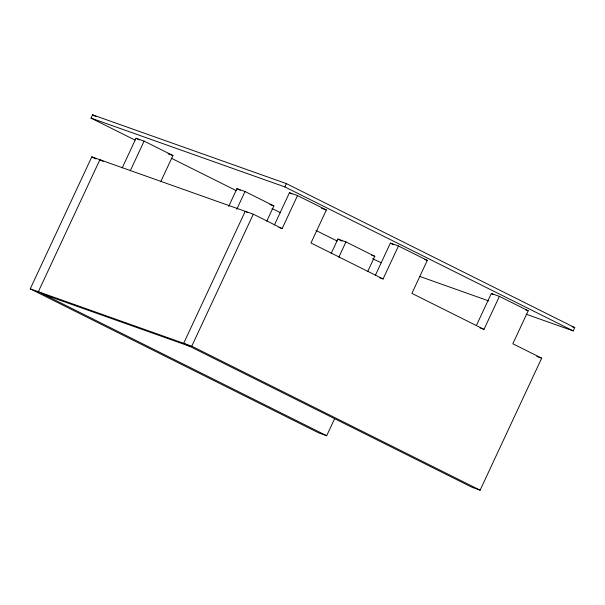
<?xml version="1.0" encoding="UTF-8"?>
<svg xmlns="http://www.w3.org/2000/svg" width="605" height="605" viewBox="0 0 605 605"><rect width="100%" height="100%" fill="white"/><g stroke="black" fill="none" stroke-linecap="round" stroke-linejoin="round"><path stroke-width="0.91" d="M135.013 140.088L91.037 118.126L92.58 114.829L286.384 183.618L574.75 327.607L573.215 330.905L526.093 314.184M334.633 418.683L326.692 435.713L318.616 432.847L30.25 288.857L91.801 156.861L253.306 214.185L282.142 228.584L297.531 195.581L326.367 209.98L310.978 242.983L383.071 278.981L398.461 245.978L427.296 260.377L411.907 293.38L484 329.377L499.39 296.374L528.226 310.773L512.836 343.776L541.672 358.175L480.12 490.171L472.044 487.305L183.678 343.315L245.229 211.319L247.702 212.552M122.218 167.872L136.027 138.258L144.103 141.124L172.939 155.523L160.711 181.757M130.294 170.739L144.103 141.124M228.667 206.426L236.956 188.654L245.033 191.52L273.868 205.919L266.767 221.15M236.744 209.292L245.033 191.52M30.25 288.857L191.755 346.181L253.306 214.185M91.037 118.126L284.842 186.915L286.384 183.618M274.458 224.871L289.455 192.715L297.531 195.581M331.177 253.434L337.885 239.051L345.962 241.917L374.798 256.316L367.696 271.547M338.861 257.148L345.962 241.917M375.387 275.267L390.384 243.112L398.461 245.978M476.317 325.664L491.313 293.508L499.39 296.374M168.092 153.806L172.939 155.523M321.52 208.264L326.367 209.98M269.83 204.49L273.868 205.919M424.876 259.515L427.296 260.377M371.568 255.174L374.798 256.316M525.798 309.919L528.226 310.773M572.08 326.662L574.75 327.607M381.188 262.751L372.642 258.743M419.416 276.319L488.757 300.927M278.913 227.435L282.142 228.584M379.842 277.831L383.071 278.981M479.962 327.94L484 329.377M536.824 356.451L541.672 358.175M44.089 294.605L189.448 346.196M284.842 186.915L573.215 330.905M289.455 192.715L291.928 193.948M390.384 243.112L393.681 244.76M491.313 293.508L492.962 294.332M92.58 114.829L95.961 116.515M136.027 138.258L139.324 139.906M236.956 188.654L240.253 190.303M337.885 239.051L342.007 241.108M171.374 158.245L236.495 190.756M272.008 208.491L280.463 212.71M315.984 230.452L337.121 241.002M103.175 161.369L99.878 159.728L38.327 291.723L326.692 435.713M91.801 156.861L95.923 158.918M191.755 346.181L480.12 490.171"/></g></svg>
